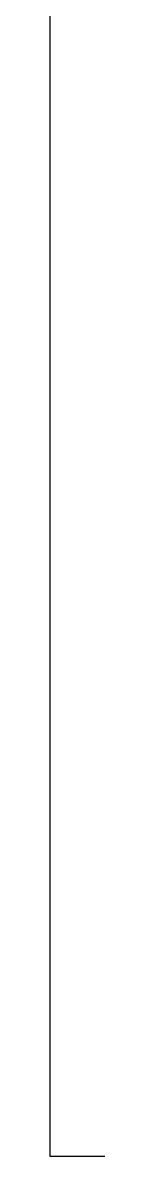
# Model space of a CAD drawing. Extents: x 0 to 18.3, y 0 to 15.9.
# Drawn here: x 8.05 to 8.133, y 5 to 6.951 of the extents above; entities that cross this region are included whole.
import ezdxf

# ---------------------------------------------------------------- set-up
doc = ezdxf.new("R2010")
doc.units = 0
doc.header["$MEASUREMENT"] = 0
doc.layers.add('PAREDE', color=5, linetype='CONTINUOUS')

msp = doc.modelspace()

# ---------------------------------------------------------------- linework, layer by layer
at = {"layer": 'PAREDE'}
for p, q in [((8.050000000000068, 7.000000000000057), (8.050000000000011, 5)), ((8.050000000000011, 5), (9.69752863678633, 5))]:
    msp.add_line(p, q, dxfattribs=at)

doc.saveas('drawing.dxf')
